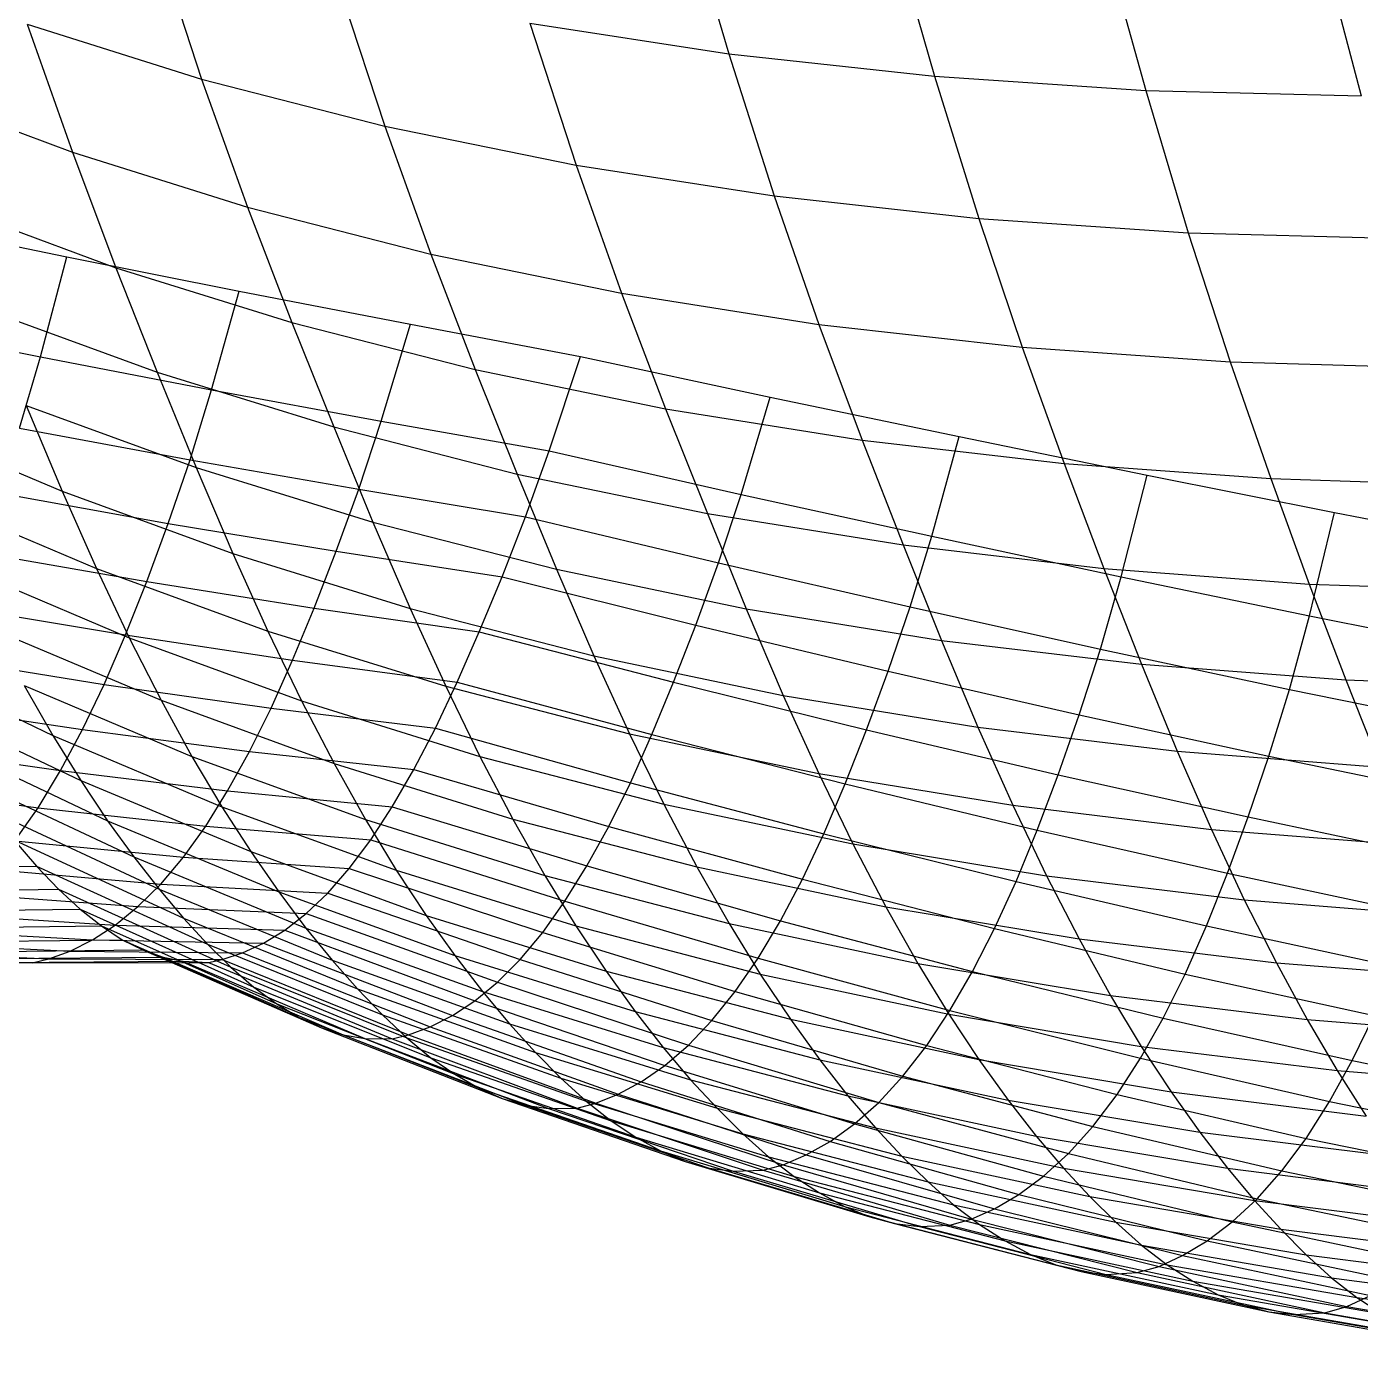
# Model space of a CAD drawing. Extents: x -429 to 429, y -1 to 209.
# Drawn here: x -279.5 to -267.84, y 20.19 to 31.74 of the extents above; entities that cross this region are included whole.
import ezdxf

# ---------------------------------------------------------------- set-up
doc = ezdxf.new("R2010")
doc.units = 0

msp = doc.modelspace()

# ---------------------------------------------------------------- linework, layer by layer
at = {"layer": 'default', "color": 5, "linetype": 'CONTINUOUS'}
for p, q in [((-273.762, 32.857, 56.135), (-273.359, 31.502, 56.93)), ((-271.951, 32.662, 55.257), (-271.56, 31.306, 56.047)), ((-270.089, 32.54, 54.502), (-269.713, 31.183, 55.278)), ((-278.377, 32.519, 60.222), (-277.97, 31.282, 60.97)), ((-268.187, 32.491, 53.874), (-267.828, 31.134, 54.626)), ((-276.776, 32.11, 59.023), (-276.367, 30.871, 59.787)), ((-279.496, 31.761, 62.242), (-277.97, 31.282, 60.97)), ((-279.496, 31.761, 62.242), (-279.1, 30.643, 62.952)), ((-275.1, 31.771, 57.924), (-273.359, 31.502, 56.93)), ((-275.1, 31.771, 57.924), (-274.695, 30.53, 58.697)), ((-273.359, 31.502, 56.93), (-271.56, 31.306, 56.047)), ((-273.359, 31.502, 56.93), (-272.962, 30.26, 57.705)), ((-277.97, 31.282, 60.97), (-276.367, 30.871, 59.787)), ((-277.97, 31.282, 60.97), (-277.568, 30.163, 61.701)), ((-271.56, 31.306, 56.047), (-269.713, 31.183, 55.278)), ((-271.56, 31.306, 56.047), (-271.174, 30.062, 56.816)), ((-280.555, 31.187, 64.28), (-279.1, 30.643, 62.952)), ((-269.713, 31.183, 55.278), (-267.828, 31.134, 54.626)), ((-269.713, 31.183, 55.278), (-269.341, 29.938, 56.035)), ((-276.367, 30.871, 59.787), (-274.695, 30.53, 58.697)), ((-276.367, 30.871, 59.787), (-275.965, 29.752, 60.532)), ((-279.1, 30.643, 62.952), (-277.568, 30.163, 61.701)), ((-279.1, 30.643, 62.952), (-278.719, 29.632, 63.633)), ((-274.695, 30.53, 58.697), (-272.962, 30.26, 57.705)), ((-274.695, 30.53, 58.697), (-274.297, 29.409, 59.451)), ((-272.962, 30.26, 57.705), (-271.174, 30.062, 56.816)), ((-272.962, 30.26, 57.705), (-272.571, 29.137, 58.461)), ((-280.185, 30.175, 64.937), (-278.719, 29.632, 63.633)), ((-277.568, 30.163, 61.701), (-275.965, 29.752, 60.532)), ((-277.568, 30.163, 61.701), (-277.181, 29.153, 62.401)), ((-280.663, 30.037, 85.26), (-279.147, 29.728, 84.225)), ((-271.174, 30.062, 56.816), (-269.341, 29.938, 56.035)), ((-271.174, 30.062, 56.816), (-270.794, 28.937, 57.568)), ((-269.341, 29.938, 56.035), (-267.471, 29.887, 55.363)), ((-269.341, 29.938, 56.035), (-268.975, 28.809, 56.774)), ((-275.965, 29.752, 60.532), (-274.297, 29.409, 59.451)), ((-275.965, 29.752, 60.532), (-275.576, 28.742, 61.246)), ((-279.379, 28.853, 83.925), (-279.147, 29.728, 84.225)), ((-279.147, 29.728, 84.225), (-277.641, 29.428, 83.177)), ((-278.719, 29.632, 63.633), (-277.181, 29.153, 62.401)), ((-278.719, 29.632, 63.633), (-278.357, 28.718, 64.277)), ((-277.882, 28.566, 82.857), (-277.641, 29.428, 83.177)), ((-277.641, 29.428, 83.177), (-276.144, 29.138, 82.116)), ((-274.297, 29.409, 59.451), (-272.571, 29.137, 58.461)), ((-274.297, 29.409, 59.451), (-273.912, 28.398, 60.173)), ((-279.834, 29.259, 65.56), (-278.357, 28.718, 64.277)), ((-280.888, 29.154, 84.974), (-279.379, 28.853, 83.925)), ((-277.181, 29.153, 62.401), (-275.576, 28.742, 61.246)), ((-277.181, 29.153, 62.401), (-276.814, 28.24, 63.063)), ((-276.399, 28.292, 81.771), (-276.144, 29.138, 82.116)), ((-276.144, 29.138, 82.116), (-274.656, 28.857, 81.04)), ((-272.571, 29.137, 58.461), (-270.794, 28.937, 57.568)), ((-272.571, 29.137, 58.461), (-272.193, 28.124, 59.186)), ((-270.794, 28.937, 57.568), (-268.975, 28.809, 56.774)), ((-270.794, 28.937, 57.568), (-270.427, 27.921, 58.287)), ((-279.561, 28.229, 83.683), (-279.379, 28.853, 83.925)), ((-279.379, 28.853, 83.925), (-277.882, 28.566, 82.857)), ((-274.929, 28.032, 80.666), (-274.656, 28.857, 81.04)), ((-274.929, 28.032, 80.666), (-274.656, 28.857, 81.04)), ((-274.656, 28.857, 81.04), (-272.997, 28.502, 80.177)), ((-268.975, 28.809, 56.774), (-267.119, 28.754, 56.082)), ((-268.975, 28.809, 56.774), (-268.62, 27.789, 57.482)), ((-278.357, 28.718, 64.277), (-276.814, 28.24, 63.063)), ((-278.357, 28.718, 64.277), (-278.018, 27.887, 64.883)), ((-275.576, 28.742, 61.246), (-273.912, 28.398, 60.173)), ((-275.576, 28.742, 61.246), (-275.209, 27.828, 61.921)), ((-278.071, 27.953, 82.602), (-277.882, 28.566, 82.857)), ((-277.882, 28.566, 82.857), (-276.399, 28.292, 81.771)), ((-273.252, 27.651, 79.834), (-272.997, 28.502, 80.177)), ((-272.997, 28.502, 80.177), (-271.344, 28.157, 79.299)), ((-279.503, 28.429, 66.147), (-278.018, 27.887, 64.883)), ((-279.503, 28.429, 66.147), (-279.19, 27.678, 66.702)), ((-273.912, 28.398, 60.173), (-272.193, 28.124, 59.186)), ((-273.912, 28.398, 60.173), (-273.547, 27.484, 60.855)), ((-280.619, 28.286, 68.007), (-279.19, 27.678, 66.702)), ((-279.561, 28.229, 83.683), (-278.071, 27.953, 82.602)), ((-276.814, 28.24, 63.063), (-275.209, 27.828, 61.921)), ((-276.814, 28.24, 63.063), (-276.471, 27.409, 63.684)), ((-276.596, 27.695, 81.5), (-276.399, 28.292, 81.771)), ((-276.399, 28.292, 81.771), (-274.929, 28.032, 80.666)), ((-272.193, 28.124, 59.186), (-270.427, 27.921, 58.287)), ((-272.193, 28.124, 59.186), (-271.835, 27.209, 59.869)), ((-271.585, 27.284, 78.981), (-271.344, 28.157, 79.299)), ((-271.344, 28.157, 79.299), (-269.7, 27.82, 78.406)), ((-275.137, 27.454, 80.377), (-274.929, 28.032, 80.666)), ((-275.137, 27.454, 80.377), (-274.929, 28.032, 80.666)), ((-274.929, 28.032, 80.666), (-273.252, 27.651, 79.834)), ((-278.261, 27.397, 82.34), (-278.071, 27.953, 82.602)), ((-278.071, 27.953, 82.602), (-276.596, 27.695, 81.5)), ((-278.018, 27.887, 64.883), (-276.471, 27.409, 63.684)), ((-278.018, 27.887, 64.883), (-277.698, 27.133, 65.455)), ((-270.427, 27.921, 58.287), (-268.62, 27.789, 57.482)), ((-270.427, 27.921, 58.287), (-270.079, 27.002, 58.967)), ((-275.209, 27.828, 61.921), (-273.547, 27.484, 60.855)), ((-275.209, 27.828, 61.921), (-274.865, 26.996, 62.553)), ((-269.927, 26.93, 78.106), (-269.7, 27.82, 78.406)), ((-269.7, 27.82, 78.406), (-268.063, 27.493, 77.497)), ((-268.62, 27.789, 57.482), (-266.779, 27.729, 56.772)), ((-268.62, 27.789, 57.482), (-268.283, 26.866, 58.151)), ((-279.747, 27.663, 83.431), (-278.261, 27.397, 82.34)), ((-279.19, 27.678, 66.702), (-277.698, 27.133, 65.455)), ((-279.19, 27.678, 66.702), (-278.89, 27.003, 67.233)), ((-276.793, 27.153, 81.226), (-276.596, 27.695, 81.5)), ((-276.596, 27.695, 81.5), (-275.137, 27.454, 80.377)), ((-273.45, 27.051, 79.563), (-273.252, 27.651, 79.834)), ((-273.252, 27.651, 79.834), (-271.585, 27.284, 78.981)), ((-280.328, 27.614, 68.518), (-278.89, 27.003, 67.233)), ((-276.471, 27.409, 63.684), (-274.865, 26.996, 62.553)), ((-276.471, 27.409, 63.684), (-276.146, 26.653, 64.269)), ((-275.342, 26.93, 80.089), (-275.137, 27.454, 80.377)), ((-275.342, 26.93, 80.089), (-275.137, 27.454, 80.377)), ((-275.137, 27.454, 80.377), (-273.45, 27.051, 79.563)), ((-273.547, 27.484, 60.855), (-271.835, 27.209, 59.869)), ((-273.547, 27.484, 60.855), (-273.206, 26.651, 61.493)), ((-268.281, 26.59, 77.21), (-268.063, 27.493, 77.497)), ((-268.063, 27.493, 77.497), (-266.435, 27.175, 76.574)), ((-278.449, 26.89, 82.079), (-278.261, 27.397, 82.34)), ((-278.261, 27.397, 82.34), (-276.793, 27.153, 81.226)), ((-271.835, 27.209, 59.869), (-270.079, 27.002, 58.967)), ((-271.835, 27.209, 59.869), (-271.499, 26.374, 60.509)), ((-271.774, 26.666, 78.724), (-271.585, 27.284, 78.981)), ((-271.585, 27.284, 78.981), (-269.927, 26.93, 78.106)), ((-279.932, 27.146, 83.178), (-278.449, 26.89, 82.079)), ((-277.698, 27.133, 65.455), (-276.146, 26.653, 64.269)), ((-277.698, 27.133, 65.455), (-277.39, 26.456, 66.003)), ((-276.986, 26.657, 80.955), (-276.793, 27.153, 81.226)), ((-276.793, 27.153, 81.226), (-275.342, 26.93, 80.089)), ((-280.05, 27.01, 69.006), (-278.602, 26.395, 67.739)), ((-278.89, 27.003, 67.233), (-277.39, 26.456, 66.003)), ((-278.89, 27.003, 67.233), (-278.602, 26.395, 67.739)), ((-274.865, 26.996, 62.553), (-273.206, 26.651, 61.493)), ((-274.865, 26.996, 62.553), (-274.54, 26.239, 63.148)), ((-273.648, 26.507, 79.288), (-273.45, 27.051, 79.563)), ((-273.45, 27.051, 79.563), (-271.774, 26.666, 78.724)), ((-270.079, 27.002, 58.967), (-268.283, 26.866, 58.151)), ((-270.079, 27.002, 58.967), (-269.75, 26.166, 59.604)), ((-278.635, 26.422, 81.818), (-278.449, 26.89, 82.079)), ((-278.449, 26.89, 82.079), (-276.986, 26.657, 80.955)), ((-275.542, 26.449, 79.806), (-275.342, 26.93, 80.089)), ((-275.542, 26.449, 79.806), (-275.342, 26.93, 80.089)), ((-275.342, 26.93, 80.089), (-273.648, 26.507, 79.288)), ((-270.11, 26.297, 77.859), (-269.927, 26.93, 78.106)), ((-269.927, 26.93, 78.106), (-268.281, 26.59, 77.21)), ((-268.283, 26.866, 58.151), (-266.455, 26.801, 57.425)), ((-268.283, 26.866, 58.151), (-267.964, 26.028, 58.779)), ((-280.116, 26.669, 82.923), (-278.635, 26.422, 81.818)), ((-277.175, 26.201, 80.687), (-276.986, 26.657, 80.955)), ((-276.986, 26.657, 80.955), (-275.542, 26.449, 79.806)), ((-276.146, 26.653, 64.269), (-274.54, 26.239, 63.148)), ((-276.146, 26.653, 64.269), (-275.835, 25.974, 64.829)), ((-273.206, 26.651, 61.493), (-271.499, 26.374, 60.509)), ((-273.206, 26.651, 61.493), (-272.883, 25.893, 62.094)), ((-271.966, 26.105, 78.459), (-271.774, 26.666, 78.724)), ((-271.774, 26.666, 78.724), (-270.11, 26.297, 77.859)), ((-273.842, 26.009, 79.016), (-273.648, 26.507, 79.288)), ((-273.648, 26.507, 79.288), (-271.966, 26.105, 78.459)), ((-268.457, 25.946, 76.97), (-268.281, 26.59, 77.21)), ((-268.281, 26.59, 77.21), (-266.645, 26.263, 76.293)), ((-279.782, 26.467, 69.474), (-278.323, 25.85, 68.226)), ((-278.822, 25.989, 81.555), (-278.635, 26.422, 81.818)), ((-278.635, 26.422, 81.818), (-277.175, 26.201, 80.687)), ((-278.602, 26.395, 67.739), (-277.096, 25.845, 66.523)), ((-278.602, 26.395, 67.739), (-278.323, 25.85, 68.226)), ((-277.39, 26.456, 66.003), (-275.835, 25.974, 64.829)), ((-277.39, 26.456, 66.003), (-277.096, 25.845, 66.523)), ((-275.735, 26.008, 79.531), (-275.542, 26.449, 79.806)), ((-275.735, 26.008, 79.531), (-275.542, 26.449, 79.806)), ((-275.542, 26.449, 79.806), (-273.842, 26.009, 79.016)), ((-271.499, 26.374, 60.509), (-269.75, 26.166, 59.604)), ((-271.499, 26.374, 60.509), (-271.181, 25.615, 61.112)), ((-270.296, 25.723, 77.602), (-270.11, 26.297, 77.859)), ((-270.11, 26.297, 77.859), (-268.457, 25.946, 76.97)), ((-280.698, 26.227, 71.607), (-279.271, 25.541, 70.356)), ((-280.302, 26.226, 82.664), (-278.822, 25.989, 81.555)), ((-277.362, 25.782, 80.42), (-277.175, 26.201, 80.687)), ((-277.175, 26.201, 80.687), (-275.735, 26.008, 79.531)), ((-274.54, 26.239, 63.148), (-272.883, 25.893, 62.094)), ((-274.54, 26.239, 63.148), (-274.227, 25.558, 63.717)), ((-269.75, 26.166, 59.604), (-267.964, 26.028, 58.779)), ((-269.75, 26.166, 59.604), (-269.438, 25.406, 60.203)), ((-274.032, 25.551, 78.747), (-273.842, 26.009, 79.016)), ((-273.842, 26.009, 79.016), (-272.155, 25.593, 78.194)), ((-272.155, 25.593, 78.194), (-271.966, 26.105, 78.459)), ((-271.966, 26.105, 78.459), (-270.296, 25.723, 77.602)), ((-267.964, 26.028, 58.779), (-266.147, 25.96, 58.039)), ((-267.964, 26.028, 58.779), (-267.661, 25.267, 59.371)), ((-279.522, 25.979, 69.923), (-278.054, 25.36, 68.693)), ((-279.522, 25.979, 69.923), (-279.271, 25.541, 70.356)), ((-279.012, 25.594, 81.284), (-278.822, 25.989, 81.555)), ((-278.822, 25.989, 81.555), (-277.362, 25.782, 80.42)), ((-275.925, 25.606, 79.259), (-275.735, 26.008, 79.531)), ((-275.925, 25.606, 79.259), (-275.735, 26.008, 79.531)), ((-275.835, 25.974, 64.829), (-274.227, 25.558, 63.717)), ((-275.835, 25.974, 64.829), (-275.537, 25.36, 65.362)), ((-275.735, 26.008, 79.531), (-274.032, 25.551, 78.747)), ((-272.883, 25.893, 62.094), (-271.181, 25.615, 61.112)), ((-272.883, 25.893, 62.094), (-272.572, 25.211, 62.669)), ((-268.638, 25.362, 76.717), (-268.457, 25.946, 76.97)), ((-268.457, 25.946, 76.97), (-266.817, 25.612, 76.056)), ((-280.493, 25.819, 82.395), (-279.012, 25.594, 81.284)), ((-280.467, 25.836, 72.004), (-279.027, 25.149, 70.774)), ((-278.323, 25.85, 68.226), (-276.811, 25.298, 67.026)), ((-278.323, 25.85, 68.226), (-278.054, 25.36, 68.693)), ((-277.552, 25.402, 80.147), (-277.362, 25.782, 80.42)), ((-277.362, 25.782, 80.42), (-275.925, 25.606, 79.259)), ((-277.096, 25.845, 66.523), (-275.537, 25.36, 65.362)), ((-277.096, 25.845, 66.523), (-276.811, 25.298, 67.026)), ((-270.48, 25.199, 77.343), (-270.296, 25.723, 77.602)), ((-270.296, 25.723, 77.602), (-268.638, 25.362, 76.717)), ((-279.204, 25.235, 81.007), (-279.012, 25.594, 81.284)), ((-279.012, 25.594, 81.284), (-277.552, 25.402, 80.147)), ((-276.114, 25.244, 78.984), (-275.925, 25.606, 79.259)), ((-276.114, 25.244, 78.984), (-275.925, 25.606, 79.259)), ((-275.925, 25.606, 79.259), (-274.22, 25.13, 78.478)), ((-274.227, 25.558, 63.717), (-272.572, 25.211, 62.669)), ((-274.227, 25.558, 63.717), (-273.928, 24.943, 64.259)), ((-274.22, 25.13, 78.478), (-274.032, 25.551, 78.747)), ((-274.032, 25.551, 78.747), (-272.341, 25.121, 77.931)), ((-272.341, 25.121, 77.931), (-272.155, 25.593, 78.194)), ((-272.155, 25.593, 78.194), (-270.48, 25.199, 77.343)), ((-271.181, 25.615, 61.112), (-269.438, 25.406, 60.203)), ((-271.181, 25.615, 61.112), (-270.874, 24.932, 61.688)), ((-280.687, 25.449, 82.118), (-279.204, 25.235, 81.007)), ((-280.243, 25.485, 72.387), (-278.792, 24.797, 71.176)), ((-279.271, 25.541, 70.356), (-277.793, 24.92, 69.145)), ((-279.271, 25.541, 70.356), (-279.027, 25.149, 70.774)), ((-278.054, 25.36, 68.693), (-276.535, 24.807, 67.508)), ((-278.054, 25.36, 68.693), (-277.793, 24.92, 69.145)), ((-277.742, 25.058, 79.87), (-277.552, 25.402, 80.147)), ((-277.552, 25.402, 80.147), (-276.114, 25.244, 78.984)), ((-275.537, 25.36, 65.362), (-273.928, 24.943, 64.259)), ((-275.537, 25.36, 65.362), (-275.248, 24.812, 65.876)), ((-269.438, 25.406, 60.203), (-267.661, 25.267, 59.371)), ((-269.438, 25.406, 60.203), (-269.138, 24.722, 60.776)), ((-268.818, 24.83, 76.462), (-268.638, 25.362, 76.717)), ((-268.638, 25.362, 76.717), (-266.994, 25.022, 75.805)), ((-279.4, 24.911, 80.721), (-279.204, 25.235, 81.007)), ((-279.204, 25.235, 81.007), (-277.742, 25.058, 79.87)), ((-276.811, 25.298, 67.026), (-275.248, 24.812, 65.876)), ((-276.811, 25.298, 67.026), (-276.535, 24.807, 67.508)), ((-276.302, 24.919, 78.709), (-276.114, 25.244, 78.984)), ((-276.302, 24.919, 78.709), (-276.114, 25.244, 78.984)), ((-276.114, 25.244, 78.984), (-274.409, 24.748, 78.204)), ((-272.572, 25.211, 62.669), (-270.874, 24.932, 61.688)), ((-272.572, 25.211, 62.669), (-272.275, 24.594, 63.215)), ((-270.663, 24.716, 77.083), (-270.48, 25.199, 77.343)), ((-270.48, 25.199, 77.343), (-268.818, 24.83, 76.462)), ((-280.887, 25.112, 81.83), (-279.4, 24.911, 80.721)), ((-280.026, 25.168, 72.756), (-278.563, 24.481, 71.564)), ((-279.027, 25.149, 70.774), (-277.54, 24.527, 69.58)), ((-279.027, 25.149, 70.774), (-278.792, 24.797, 71.176)), ((-274.409, 24.748, 78.204), (-274.22, 25.13, 78.478)), ((-274.22, 25.13, 78.478), (-272.527, 24.684, 77.664)), ((-272.527, 24.684, 77.664), (-272.341, 25.121, 77.931)), ((-272.341, 25.121, 77.931), (-270.663, 24.716, 77.083)), ((-277.934, 24.75, 79.588), (-277.742, 25.058, 79.87)), ((-277.742, 25.058, 79.87), (-276.302, 24.919, 78.709)), ((-279.816, 24.884, 73.112), (-278.342, 24.198, 71.938)), ((-279.602, 24.622, 80.425), (-279.4, 24.911, 80.721)), ((-279.4, 24.911, 80.721), (-277.934, 24.75, 79.588)), ((-277.793, 24.92, 69.145), (-276.267, 24.365, 67.975)), ((-277.793, 24.92, 69.145), (-277.54, 24.527, 69.58)), ((-276.49, 24.631, 78.431), (-276.302, 24.919, 78.709)), ((-276.49, 24.631, 78.431), (-276.302, 24.919, 78.709)), ((-276.302, 24.919, 78.709), (-274.6, 24.403, 77.925)), ((-273.928, 24.943, 64.259), (-272.275, 24.594, 63.215)), ((-273.928, 24.943, 64.259), (-273.638, 24.394, 64.781)), ((-270.874, 24.932, 61.688), (-269.138, 24.722, 60.776)), ((-270.874, 24.932, 61.688), (-270.581, 24.315, 62.235)), ((-278.792, 24.797, 71.176), (-277.295, 24.175, 69.999)), ((-278.792, 24.797, 71.176), (-278.563, 24.481, 71.564)), ((-278.129, 24.478, 79.298), (-277.934, 24.75, 79.588)), ((-277.934, 24.75, 79.588), (-276.49, 24.631, 78.431)), ((-276.535, 24.807, 67.508), (-274.968, 24.319, 66.371)), ((-276.535, 24.807, 67.508), (-276.267, 24.365, 67.975)), ((-275.248, 24.812, 65.876), (-273.638, 24.394, 64.781)), ((-275.248, 24.812, 65.876), (-274.968, 24.319, 66.371)), ((-274.6, 24.403, 77.925), (-274.409, 24.748, 78.204)), ((-274.409, 24.748, 78.204), (-272.716, 24.285, 77.389)), ((-268.998, 24.338, 76.203), (-268.818, 24.83, 76.462)), ((-268.818, 24.83, 76.462), (-267.171, 24.484, 75.551)), ((-279.612, 24.629, 73.456), (-278.127, 23.945, 72.3)), ((-279.612, 24.629, 73.456), (-279.414, 24.4, 73.789)), ((-279.612, 24.629, 73.456), (-279.414, 24.4, 73.789)), ((-279.602, 24.622, 80.425), (-278.129, 24.478, 79.298)), ((-276.678, 24.379, 78.149), (-276.49, 24.631, 78.431)), ((-276.678, 24.379, 78.149), (-276.49, 24.631, 78.431)), ((-276.49, 24.631, 78.431), (-274.792, 24.093, 77.64)), ((-272.716, 24.285, 77.389), (-272.527, 24.684, 77.664)), ((-272.527, 24.684, 77.664), (-270.847, 24.267, 76.817)), ((-270.847, 24.267, 76.817), (-270.663, 24.716, 77.083)), ((-270.663, 24.716, 77.083), (-268.998, 24.338, 76.203)), ((-269.138, 24.722, 60.776), (-267.369, 24.583, 59.937)), ((-269.138, 24.722, 60.776), (-268.851, 24.105, 61.321)), ((-277.54, 24.527, 69.58), (-276.007, 23.97, 68.424)), ((-277.54, 24.527, 69.58), (-277.295, 24.175, 69.999)), ((-272.275, 24.594, 63.215), (-270.581, 24.315, 62.235)), ((-272.275, 24.594, 63.215), (-271.986, 24.044, 63.743)), ((-281.072, 24.376, 74.643), (-279.414, 24.4, 73.789)), ((-279.414, 24.4, 73.789), (-277.919, 23.718, 72.65)), ((-279.414, 24.4, 73.789), (-279.221, 24.198, 74.111)), ((-279.414, 24.4, 73.789), (-279.221, 24.198, 74.111)), ((-278.563, 24.481, 71.564), (-277.058, 23.859, 70.403)), ((-278.563, 24.481, 71.564), (-278.342, 24.198, 71.938)), ((-278.327, 24.244, 79.001), (-278.129, 24.478, 79.298)), ((-278.129, 24.478, 79.298), (-276.678, 24.379, 78.149)), ((-276.867, 24.165, 77.863), (-276.678, 24.379, 78.149)), ((-276.867, 24.165, 77.863), (-276.678, 24.379, 78.149)), ((-276.678, 24.379, 78.149), (-274.987, 23.82, 77.348)), ((-274.792, 24.093, 77.64), (-274.6, 24.403, 77.925)), ((-274.6, 24.403, 77.925), (-272.908, 23.923, 77.107)), ((-273.638, 24.394, 64.781), (-271.986, 24.044, 63.743)), ((-273.638, 24.394, 64.781), (-273.357, 23.9, 65.284)), ((-279.807, 24.371, 80.12), (-278.327, 24.244, 79.001)), ((-276.267, 24.365, 67.975), (-274.696, 23.877, 66.849)), ((-276.267, 24.365, 67.975), (-276.007, 23.97, 68.424)), ((-274.968, 24.319, 66.371), (-273.357, 23.9, 65.284)), ((-274.968, 24.319, 66.371), (-274.696, 23.877, 66.849)), ((-272.908, 23.923, 77.107), (-272.716, 24.285, 77.389)), ((-272.716, 24.285, 77.389), (-271.036, 23.854, 76.541)), ((-271.036, 23.854, 76.541), (-270.847, 24.267, 76.817)), ((-270.847, 24.267, 76.817), (-269.181, 23.879, 75.938)), ((-270.581, 24.315, 62.235), (-268.851, 24.105, 61.321)), ((-270.581, 24.315, 62.235), (-270.296, 23.764, 62.764)), ((-269.181, 23.879, 75.938), (-268.998, 24.338, 76.203)), ((-268.998, 24.338, 76.203), (-267.349, 23.987, 75.293)), ((-280.867, 24.176, 74.984), (-279.221, 24.198, 74.111)), ((-280.015, 24.158, 79.808), (-278.527, 24.046, 78.7)), ((-279.221, 24.198, 74.111), (-277.714, 23.516, 72.992)), ((-279.221, 24.198, 74.111), (-279.032, 24.024, 74.425)), ((-279.221, 24.198, 74.111), (-279.032, 24.024, 74.425)), ((-278.527, 24.046, 78.7), (-278.327, 24.244, 79.001)), ((-278.342, 24.198, 71.938), (-276.829, 23.577, 70.792)), ((-278.342, 24.198, 71.938), (-278.127, 23.945, 72.3)), ((-278.327, 24.244, 79.001), (-276.867, 24.165, 77.863)), ((-277.295, 24.175, 69.999), (-275.756, 23.618, 68.857)), ((-277.295, 24.175, 69.999), (-277.058, 23.859, 70.403)), ((-277.056, 23.986, 77.576), (-276.867, 24.165, 77.863)), ((-277.056, 23.986, 77.576), (-276.867, 24.165, 77.863)), ((-276.867, 24.165, 77.863), (-275.184, 23.584, 77.049)), ((-278.726, 23.884, 78.397), (-278.527, 24.046, 78.7)), ((-278.527, 24.046, 78.7), (-277.056, 23.986, 77.576)), ((-274.987, 23.82, 77.348), (-274.792, 24.093, 77.64)), ((-274.792, 24.093, 77.64), (-273.103, 23.595, 76.817)), ((-271.986, 24.044, 63.743), (-270.296, 23.764, 62.764)), ((-271.986, 24.044, 63.743), (-271.707, 23.55, 64.251)), ((-268.851, 24.105, 61.321), (-267.089, 23.966, 60.474)), ((-268.851, 24.105, 61.321), (-268.571, 23.554, 61.846)), ((-280.665, 24.004, 75.317), (-279.032, 24.024, 74.425)), ((-280.224, 23.983, 79.493), (-278.726, 23.884, 78.397)), ((-279.032, 24.024, 74.425), (-277.512, 23.342, 73.328)), ((-279.032, 24.024, 74.425), (-278.846, 23.877, 74.732)), ((-279.032, 24.024, 74.425), (-278.846, 23.877, 74.732)), ((-278.127, 23.945, 72.3), (-276.606, 23.326, 71.169)), ((-278.127, 23.945, 72.3), (-277.919, 23.718, 72.65)), ((-277.243, 23.841, 77.288), (-277.056, 23.986, 77.576)), ((-277.243, 23.841, 77.288), (-277.056, 23.986, 77.576)), ((-277.056, 23.986, 77.576), (-275.383, 23.385, 76.745)), ((-276.007, 23.97, 68.424), (-274.433, 23.481, 67.31)), ((-276.007, 23.97, 68.424), (-275.756, 23.618, 68.857)), ((-273.103, 23.595, 76.817), (-272.908, 23.923, 77.107)), ((-272.908, 23.923, 77.107), (-271.228, 23.479, 76.257)), ((-280.466, 23.859, 75.644), (-278.846, 23.877, 74.732)), ((-280.432, 23.842, 79.177), (-278.923, 23.756, 78.094)), ((-278.923, 23.756, 78.094), (-278.726, 23.884, 78.397)), ((-278.846, 23.877, 74.732), (-277.313, 23.197, 73.657)), ((-278.846, 23.877, 74.732), (-278.663, 23.757, 75.032)), ((-278.846, 23.877, 74.732), (-278.663, 23.757, 75.032)), ((-278.726, 23.884, 78.397), (-277.243, 23.841, 77.288)), ((-277.429, 23.728, 77.001), (-277.243, 23.841, 77.288)), ((-277.429, 23.728, 77.001), (-277.243, 23.841, 77.288)), ((-277.243, 23.841, 77.288), (-275.581, 23.222, 76.439)), ((-277.058, 23.859, 70.403), (-275.513, 23.303, 69.274)), ((-277.058, 23.859, 70.403), (-276.829, 23.577, 70.792)), ((-275.184, 23.584, 77.049), (-274.987, 23.82, 77.348)), ((-274.987, 23.82, 77.348), (-273.303, 23.304, 76.516)), ((-274.696, 23.877, 66.849), (-273.084, 23.456, 65.771)), ((-274.696, 23.877, 66.849), (-274.433, 23.481, 67.31)), ((-273.357, 23.9, 65.284), (-271.707, 23.55, 64.251)), ((-273.357, 23.9, 65.284), (-273.084, 23.456, 65.771)), ((-271.228, 23.479, 76.257), (-271.036, 23.854, 76.541)), ((-271.036, 23.854, 76.541), (-269.369, 23.457, 75.661)), ((-269.369, 23.457, 75.661), (-269.181, 23.879, 75.938)), ((-269.181, 23.879, 75.938), (-267.53, 23.522, 75.028)), ((-280.637, 23.734, 78.862), (-279.118, 23.658, 77.793)), ((-280.269, 23.74, 75.965), (-278.663, 23.757, 75.032)), ((-279.118, 23.658, 77.793), (-278.923, 23.756, 78.094)), ((-278.923, 23.756, 78.094), (-277.429, 23.728, 77.001)), ((-278.663, 23.757, 75.032), (-277.117, 23.077, 73.982)), ((-278.663, 23.757, 75.032), (-278.483, 23.667, 75.325)), ((-278.663, 23.757, 75.032), (-278.483, 23.667, 75.325)), ((-277.919, 23.718, 72.65), (-276.389, 23.1, 71.534)), ((-277.919, 23.718, 72.65), (-277.714, 23.516, 72.992)), ((-277.611, 23.643, 76.717), (-277.429, 23.728, 77.001)), ((-277.611, 23.643, 76.717), (-277.429, 23.728, 77.001)), ((-277.429, 23.728, 77.001), (-275.777, 23.093, 76.133)), ((-270.296, 23.764, 62.764), (-268.571, 23.554, 61.846)), ((-270.296, 23.764, 62.764), (-270.02, 23.269, 63.273)), ((-281, 23.615, 78.303), (-279.452, 23.555, 77.273)), ((-280.834, 23.657, 78.557), (-279.306, 23.59, 77.5)), ((-280.074, 23.65, 76.281), (-278.483, 23.667, 75.325)), ((-279.882, 23.59, 76.589), (-278.307, 23.605, 75.611)), ((-279.692, 23.557, 76.892), (-278.134, 23.569, 75.89)), ((-279.452, 23.555, 77.273), (-279.306, 23.59, 77.5)), ((-279.306, 23.59, 77.5), (-279.118, 23.658, 77.793)), ((-279.306, 23.59, 77.5), (-277.789, 23.585, 76.438)), ((-279.118, 23.658, 77.793), (-277.611, 23.643, 76.717)), ((-278.483, 23.667, 75.325), (-276.922, 22.986, 74.3)), ((-278.483, 23.667, 75.325), (-278.307, 23.605, 75.611)), ((-278.483, 23.667, 75.325), (-278.307, 23.605, 75.611)), ((-278.307, 23.605, 75.611), (-276.732, 22.926, 74.611)), ((-278.307, 23.605, 75.611), (-278.134, 23.569, 75.89)), ((-278.307, 23.605, 75.611), (-278.134, 23.569, 75.89)), ((-278.134, 23.569, 75.89), (-276.542, 22.893, 74.918)), ((-278.134, 23.569, 75.89), (-277.91, 23.558, 76.246)), ((-278.134, 23.569, 75.89), (-277.91, 23.558, 76.246)), ((-277.91, 23.558, 76.246), (-277.789, 23.585, 76.438)), ((-277.91, 23.558, 76.246), (-277.789, 23.585, 76.438)), ((-277.789, 23.585, 76.438), (-277.611, 23.643, 76.717)), ((-277.789, 23.585, 76.438), (-277.611, 23.643, 76.717)), ((-277.789, 23.585, 76.438), (-276.159, 22.926, 75.533)), ((-277.611, 23.643, 76.717), (-275.971, 22.994, 75.829)), ((-276.829, 23.577, 70.792), (-275.278, 23.022, 69.677)), ((-276.829, 23.577, 70.792), (-276.606, 23.326, 71.169)), ((-275.756, 23.618, 68.857), (-274.178, 23.129, 67.754)), ((-275.756, 23.618, 68.857), (-275.513, 23.303, 69.274)), ((-275.383, 23.385, 76.745), (-275.184, 23.584, 77.049)), ((-275.184, 23.584, 77.049), (-273.507, 23.05, 76.205)), ((-273.303, 23.304, 76.516), (-273.103, 23.595, 76.817)), ((-273.103, 23.595, 76.817), (-271.425, 23.137, 75.962)), ((-279.692, 23.557, 76.892), (-279.452, 23.555, 77.273)), ((-279.452, 23.555, 77.273), (-277.91, 23.558, 76.246)), ((-277.91, 23.558, 76.246), (-276.303, 22.89, 75.303)), ((-277.714, 23.516, 72.992), (-276.176, 22.898, 71.893)), ((-277.714, 23.516, 72.992), (-277.512, 23.342, 73.328)), ((-274.433, 23.481, 67.31), (-272.82, 23.061, 66.24)), ((-274.433, 23.481, 67.31), (-274.178, 23.129, 67.754)), ((-273.084, 23.456, 65.771), (-271.435, 23.105, 64.742)), ((-273.084, 23.456, 65.771), (-272.82, 23.061, 66.24)), ((-271.707, 23.55, 64.251), (-270.02, 23.269, 63.273)), ((-271.707, 23.55, 64.251), (-271.435, 23.105, 64.742)), ((-271.425, 23.137, 75.962), (-271.228, 23.479, 76.257)), ((-271.228, 23.479, 76.257), (-269.56, 23.071, 75.374)), ((-269.56, 23.071, 75.374), (-269.369, 23.457, 75.661)), ((-269.369, 23.457, 75.661), (-267.716, 23.093, 74.749)), ((-268.571, 23.554, 61.846), (-266.817, 23.414, 60.993)), ((-268.571, 23.554, 61.846), (-268.302, 23.058, 62.352)), ((-277.512, 23.342, 73.328), (-275.964, 22.725, 72.247)), ((-277.512, 23.342, 73.328), (-277.313, 23.197, 73.657)), ((-275.581, 23.222, 76.439), (-275.383, 23.385, 76.745)), ((-275.383, 23.385, 76.745), (-273.713, 22.835, 75.887)), ((-276.606, 23.326, 71.169), (-275.05, 22.771, 70.065)), ((-276.606, 23.326, 71.169), (-276.389, 23.1, 71.534)), ((-275.777, 23.093, 76.133), (-275.581, 23.222, 76.439)), ((-275.581, 23.222, 76.439), (-273.92, 22.657, 75.566)), ((-275.513, 23.303, 69.274), (-273.932, 22.814, 68.181)), ((-275.513, 23.303, 69.274), (-275.278, 23.022, 69.677)), ((-273.507, 23.05, 76.205), (-273.303, 23.304, 76.516)), ((-273.303, 23.304, 76.516), (-271.628, 22.831, 75.653)), ((-270.02, 23.269, 63.273), (-268.302, 23.058, 62.352)), ((-270.02, 23.269, 63.273), (-269.752, 22.824, 63.764)), ((-277.313, 23.197, 73.657), (-275.754, 22.581, 72.596)), ((-277.313, 23.197, 73.657), (-277.117, 23.077, 73.982)), ((-276.389, 23.1, 71.534), (-274.827, 22.547, 70.444)), ((-276.389, 23.1, 71.534), (-276.176, 22.898, 71.893)), ((-275.971, 22.994, 75.829), (-275.777, 23.093, 76.133)), ((-275.777, 23.093, 76.133), (-274.125, 22.515, 75.244)), ((-274.178, 23.129, 67.754), (-272.564, 22.708, 66.691)), ((-274.178, 23.129, 67.754), (-273.932, 22.814, 68.181)), ((-271.628, 22.831, 75.653), (-271.425, 23.137, 75.962)), ((-271.435, 23.105, 64.742), (-269.752, 22.824, 63.764)), ((-271.435, 23.105, 64.742), (-271.172, 22.709, 65.215)), ((-271.425, 23.137, 75.962), (-269.758, 22.72, 75.075)), ((-267.907, 22.701, 74.46), (-267.716, 23.093, 74.749)), ((-277.117, 23.077, 73.982), (-275.547, 22.461, 72.941)), ((-277.117, 23.077, 73.982), (-276.922, 22.986, 74.3)), ((-276.922, 22.986, 74.3), (-275.341, 22.37, 73.281)), ((-276.922, 22.986, 74.3), (-276.732, 22.926, 74.611)), ((-276.159, 22.926, 75.533), (-275.971, 22.994, 75.829)), ((-275.971, 22.994, 75.829), (-274.328, 22.405, 74.923)), ((-275.278, 23.022, 69.677), (-273.693, 22.533, 68.594)), ((-275.278, 23.022, 69.677), (-275.05, 22.771, 70.065)), ((-273.713, 22.835, 75.887), (-273.507, 23.05, 76.205)), ((-273.507, 23.05, 76.205), (-271.837, 22.564, 75.333)), ((-272.82, 23.061, 66.24), (-271.172, 22.709, 65.215)), ((-272.82, 23.061, 66.24), (-272.564, 22.708, 66.691)), ((-269.758, 22.72, 75.075), (-269.56, 23.071, 75.374)), ((-269.56, 23.071, 75.374), (-267.907, 22.701, 74.46)), ((-268.302, 23.058, 62.352), (-266.555, 22.918, 61.492)), ((-268.302, 23.058, 62.352), (-268.039, 22.613, 62.841)), ((-276.732, 22.926, 74.611), (-275.139, 22.31, 73.613)), ((-276.732, 22.926, 74.611), (-276.542, 22.893, 74.918)), ((-276.542, 22.893, 74.918), (-274.937, 22.28, 73.943)), ((-276.542, 22.893, 74.918), (-276.303, 22.89, 75.303)), ((-276.303, 22.89, 75.303), (-276.159, 22.926, 75.533)), ((-276.303, 22.89, 75.303), (-274.686, 22.285, 74.351)), ((-276.176, 22.898, 71.893), (-274.608, 22.345, 70.816)), ((-276.176, 22.898, 71.893), (-275.964, 22.725, 72.247)), ((-276.159, 22.926, 75.533), (-274.523, 22.327, 74.612)), ((-275.05, 22.771, 70.065), (-273.462, 22.284, 68.992)), ((-275.05, 22.771, 70.065), (-274.827, 22.547, 70.444)), ((-273.932, 22.814, 68.181), (-272.317, 22.393, 67.125)), ((-273.932, 22.814, 68.181), (-273.693, 22.533, 68.594)), ((-273.92, 22.657, 75.566), (-273.713, 22.835, 75.887)), ((-273.713, 22.835, 75.887), (-272.048, 22.335, 75.004)), ((-271.837, 22.564, 75.333), (-271.628, 22.831, 75.653)), ((-271.628, 22.831, 75.653), (-269.963, 22.403, 74.76)), ((-269.752, 22.824, 63.764), (-268.039, 22.613, 62.841)), ((-269.752, 22.824, 63.764), (-269.492, 22.427, 64.238)), ((-275.964, 22.725, 72.247), (-274.389, 22.173, 71.185)), ((-275.964, 22.725, 72.247), (-275.754, 22.581, 72.596)), ((-274.125, 22.515, 75.244), (-273.92, 22.657, 75.566)), ((-273.92, 22.657, 75.566), (-272.261, 22.146, 74.67)), ((-272.564, 22.708, 66.691), (-270.917, 22.355, 65.67)), ((-272.564, 22.708, 66.691), (-272.317, 22.393, 67.125)), ((-271.172, 22.709, 65.215), (-269.492, 22.427, 64.238)), ((-271.172, 22.709, 65.215), (-270.917, 22.355, 65.67)), ((-269.963, 22.403, 74.76), (-269.758, 22.72, 75.075)), ((-269.758, 22.72, 75.075), (-268.105, 22.343, 74.158)), ((-268.105, 22.343, 74.158), (-267.907, 22.701, 74.46)), ((-267.907, 22.701, 74.46), (-266.269, 22.368, 73.515)), ((-275.754, 22.581, 72.596), (-274.172, 22.03, 71.55)), ((-275.754, 22.581, 72.596), (-275.547, 22.461, 72.941)), ((-274.827, 22.547, 70.444), (-273.236, 22.06, 69.38)), ((-274.827, 22.547, 70.444), (-274.608, 22.345, 70.816)), ((-274.328, 22.405, 74.923), (-274.125, 22.515, 75.244)), ((-274.125, 22.515, 75.244), (-272.472, 21.994, 74.335)), ((-273.693, 22.533, 68.594), (-272.077, 22.113, 67.545)), ((-273.693, 22.533, 68.594), (-273.462, 22.284, 68.992)), ((-272.048, 22.335, 75.004), (-271.837, 22.564, 75.333)), ((-271.837, 22.564, 75.333), (-270.175, 22.125, 74.433)), ((-268.039, 22.613, 62.841), (-266.3, 22.473, 61.973)), ((-268.039, 22.613, 62.841), (-267.785, 22.215, 63.311)), ((-275.547, 22.461, 72.941), (-273.956, 21.91, 71.911)), ((-275.547, 22.461, 72.941), (-275.341, 22.37, 73.281)), ((-274.523, 22.327, 74.612), (-274.328, 22.405, 74.923)), ((-274.328, 22.405, 74.923), (-272.682, 21.875, 74.001)), ((-272.317, 22.393, 67.125), (-270.671, 22.04, 66.109)), ((-272.317, 22.393, 67.125), (-272.077, 22.113, 67.545)), ((-270.175, 22.125, 74.433), (-269.963, 22.403, 74.76)), ((-269.963, 22.403, 74.76), (-268.31, 22.02, 73.839)), ((-269.492, 22.427, 64.238), (-267.785, 22.215, 63.311)), ((-269.492, 22.427, 64.238), (-269.241, 22.073, 64.694)), ((-275.341, 22.37, 73.281), (-273.742, 21.818, 72.267)), ((-275.341, 22.37, 73.281), (-275.139, 22.31, 73.613)), ((-275.139, 22.31, 73.613), (-273.532, 21.76, 72.617)), ((-275.139, 22.31, 73.613), (-274.937, 22.28, 73.943)), ((-274.937, 22.28, 73.943), (-274.686, 22.285, 74.351)), ((-274.937, 22.28, 73.943), (-273.32, 21.732, 72.966)), ((-274.686, 22.285, 74.351), (-274.523, 22.327, 74.612)), ((-274.686, 22.285, 74.351), (-273.06, 21.742, 73.393)), ((-274.608, 22.345, 70.816), (-273.013, 21.858, 69.763)), ((-274.608, 22.345, 70.816), (-274.389, 22.173, 71.185)), ((-274.523, 22.327, 74.612), (-272.883, 21.79, 73.678)), ((-273.462, 22.284, 68.992), (-271.845, 21.863, 67.95)), ((-273.462, 22.284, 68.992), (-273.236, 22.06, 69.38)), ((-272.261, 22.146, 74.67), (-272.048, 22.335, 75.004)), ((-272.048, 22.335, 75.004), (-270.39, 21.888, 74.095)), ((-270.917, 22.355, 65.67), (-269.241, 22.073, 64.694)), ((-270.917, 22.355, 65.67), (-270.671, 22.04, 66.109)), ((-268.31, 22.02, 73.839), (-268.105, 22.343, 74.158)), ((-268.105, 22.343, 74.158), (-266.465, 22.007, 73.21)), ((-274.389, 22.173, 71.185), (-272.789, 21.686, 70.143)), ((-274.389, 22.173, 71.185), (-274.172, 22.03, 71.55)), ((-273.236, 22.06, 69.38), (-271.617, 21.64, 68.345)), ((-273.236, 22.06, 69.38), (-273.013, 21.858, 69.763)), ((-272.472, 21.994, 74.335), (-272.261, 22.146, 74.67)), ((-272.261, 22.146, 74.67), (-270.606, 21.69, 73.752)), ((-272.077, 22.113, 67.545), (-270.432, 21.76, 66.532)), ((-272.077, 22.113, 67.545), (-271.845, 21.863, 67.95)), ((-270.39, 21.888, 74.095), (-270.175, 22.125, 74.433)), ((-270.175, 22.125, 74.433), (-268.522, 21.736, 73.506)), ((-269.241, 22.073, 64.694), (-267.538, 21.861, 63.765)), ((-269.241, 22.073, 64.694), (-268.998, 21.758, 65.134)), ((-274.172, 22.03, 71.55), (-272.567, 21.544, 70.52)), ((-274.172, 22.03, 71.55), (-273.956, 21.91, 71.911)), ((-272.682, 21.875, 74.001), (-272.472, 21.994, 74.335)), ((-272.472, 21.994, 74.335), (-270.822, 21.53, 73.408)), ((-270.671, 22.04, 66.109), (-268.998, 21.758, 65.134)), ((-270.671, 22.04, 66.109), (-270.432, 21.76, 66.532)), ((-268.522, 21.736, 73.506), (-268.31, 22.02, 73.839)), ((-268.31, 22.02, 73.839), (-266.67, 21.681, 72.888)), ((-273.956, 21.91, 71.911), (-272.347, 21.424, 70.892)), ((-273.956, 21.91, 71.911), (-273.742, 21.818, 72.267)), ((-273.742, 21.818, 72.267), (-272.127, 21.333, 71.262)), ((-273.742, 21.818, 72.267), (-273.532, 21.76, 72.617)), ((-273.013, 21.858, 69.763), (-271.393, 21.438, 68.734)), ((-273.013, 21.858, 69.763), (-272.789, 21.686, 70.143)), ((-272.883, 21.79, 73.678), (-272.682, 21.875, 74.001)), ((-272.682, 21.875, 74.001), (-271.036, 21.404, 73.063)), ((-271.845, 21.863, 67.95), (-270.201, 21.511, 66.941)), ((-271.845, 21.863, 67.95), (-271.617, 21.64, 68.345)), ((-270.606, 21.69, 73.752), (-270.39, 21.888, 74.095)), ((-270.39, 21.888, 74.095), (-268.739, 21.492, 73.162)), ((-273.532, 21.76, 72.617), (-271.911, 21.275, 71.624)), ((-273.532, 21.76, 72.617), (-273.32, 21.732, 72.966)), ((-273.32, 21.732, 72.966), (-273.06, 21.742, 73.393)), ((-273.32, 21.732, 72.966), (-271.693, 21.249, 71.987)), ((-273.06, 21.742, 73.393), (-272.883, 21.79, 73.678)), ((-273.06, 21.742, 73.393), (-271.427, 21.262, 72.428)), ((-272.883, 21.79, 73.678), (-271.24, 21.314, 72.731)), ((-270.432, 21.76, 66.532), (-268.762, 21.477, 65.558)), ((-270.432, 21.76, 66.532), (-270.201, 21.511, 66.941)), ((-268.998, 21.758, 65.134), (-267.3, 21.545, 64.201)), ((-268.998, 21.758, 65.134), (-268.762, 21.477, 65.558)), ((-268.739, 21.492, 73.162), (-268.522, 21.736, 73.506)), ((-268.522, 21.736, 73.506), (-266.882, 21.395, 72.553)), ((-272.789, 21.686, 70.143), (-271.168, 21.267, 69.122)), ((-272.789, 21.686, 70.143), (-272.567, 21.544, 70.52)), ((-271.617, 21.64, 68.345), (-269.975, 21.288, 67.34)), ((-271.617, 21.64, 68.345), (-271.393, 21.438, 68.734)), ((-270.822, 21.53, 73.408), (-270.606, 21.69, 73.752)), ((-270.606, 21.69, 73.752), (-268.957, 21.289, 72.813)), ((-272.567, 21.544, 70.52), (-270.943, 21.125, 69.507)), ((-272.567, 21.544, 70.52), (-272.347, 21.424, 70.892)), ((-271.036, 21.404, 73.063), (-270.822, 21.53, 73.408)), ((-270.822, 21.53, 73.408), (-269.175, 21.124, 72.462)), ((-270.201, 21.511, 66.941), (-268.533, 21.227, 65.967)), ((-270.201, 21.511, 66.941), (-269.975, 21.288, 67.34)), ((-268.957, 21.289, 72.813), (-268.739, 21.492, 73.162)), ((-268.762, 21.477, 65.558), (-267.069, 21.263, 64.623)), ((-268.762, 21.477, 65.558), (-268.533, 21.227, 65.967)), ((-268.739, 21.492, 73.162), (-267.098, 21.148, 72.206)), ((-272.347, 21.424, 70.892), (-270.721, 21.005, 69.888)), ((-272.347, 21.424, 70.892), (-272.127, 21.333, 71.262)), ((-271.393, 21.438, 68.734), (-269.751, 21.085, 67.733)), ((-271.393, 21.438, 68.734), (-271.168, 21.267, 69.122)), ((-271.24, 21.314, 72.731), (-271.036, 21.404, 73.063)), ((-271.036, 21.404, 73.063), (-269.391, 20.995, 72.111)), ((-272.127, 21.333, 71.262), (-270.498, 20.913, 70.266)), ((-272.127, 21.333, 71.262), (-271.911, 21.275, 71.624)), ((-271.911, 21.275, 71.624), (-270.279, 20.856, 70.636)), ((-271.911, 21.275, 71.624), (-271.693, 21.249, 71.987)), ((-271.693, 21.249, 71.987), (-271.427, 21.262, 72.428)), ((-271.693, 21.249, 71.987), (-270.058, 20.831, 71.008)), ((-271.427, 21.262, 72.428), (-271.24, 21.314, 72.731)), ((-271.427, 21.262, 72.428), (-269.789, 20.847, 71.458)), ((-271.24, 21.314, 72.731), (-269.596, 20.901, 71.773)), ((-271.168, 21.267, 69.122), (-269.526, 20.914, 68.125)), ((-271.168, 21.267, 69.122), (-270.943, 21.125, 69.507)), ((-269.975, 21.288, 67.34), (-268.31, 21.003, 66.366)), ((-269.975, 21.288, 67.34), (-269.751, 21.085, 67.733)), ((-269.175, 21.124, 72.462), (-268.957, 21.289, 72.813)), ((-268.957, 21.289, 72.813), (-267.316, 20.943, 71.854)), ((-268.533, 21.227, 65.967), (-266.845, 21.012, 65.029)), ((-268.533, 21.227, 65.967), (-268.31, 21.003, 66.366)), ((-270.943, 21.125, 69.507), (-269.302, 20.772, 68.513)), ((-270.943, 21.125, 69.507), (-270.721, 21.005, 69.888)), ((-269.391, 20.995, 72.111), (-269.175, 21.124, 72.462)), ((-269.175, 21.124, 72.462), (-267.533, 20.777, 71.499)), ((-270.721, 21.005, 69.888), (-269.079, 20.653, 68.898)), ((-270.721, 21.005, 69.888), (-270.498, 20.913, 70.266)), ((-269.751, 21.085, 67.733), (-268.089, 20.8, 66.76)), ((-269.751, 21.085, 67.733), (-269.526, 20.914, 68.125)), ((-269.596, 20.901, 71.773), (-269.391, 20.995, 72.111)), ((-269.391, 20.995, 72.111), (-267.748, 20.646, 71.145)), ((-268.31, 21.003, 66.366), (-266.626, 20.787, 65.426)), ((-268.31, 21.003, 66.366), (-268.089, 20.8, 66.76)), ((-270.498, 20.913, 70.266), (-268.857, 20.561, 69.28)), ((-270.498, 20.913, 70.266), (-270.279, 20.856, 70.636)), ((-269.789, 20.847, 71.458), (-269.596, 20.901, 71.773)), ((-269.596, 20.901, 71.773), (-267.954, 20.551, 70.804)), ((-269.526, 20.914, 68.125), (-267.867, 20.629, 67.152)), ((-269.526, 20.914, 68.125), (-269.302, 20.772, 68.513)), ((-270.279, 20.856, 70.636), (-268.638, 20.504, 69.654)), ((-270.279, 20.856, 70.636), (-270.058, 20.831, 71.008)), ((-270.058, 20.831, 71.008), (-269.789, 20.847, 71.458)), ((-270.058, 20.831, 71.008), (-268.417, 20.479, 70.03)), ((-269.789, 20.847, 71.458), (-268.147, 20.495, 70.485)), ((-269.302, 20.772, 68.513), (-267.646, 20.487, 67.54)), ((-269.302, 20.772, 68.513), (-269.079, 20.653, 68.898)), ((-268.089, 20.8, 66.76), (-266.409, 20.584, 65.816)), ((-268.089, 20.8, 66.76), (-267.867, 20.629, 67.152)), ((-269.079, 20.653, 68.898), (-267.426, 20.367, 67.924)), ((-269.079, 20.653, 68.898), (-268.857, 20.561, 69.28)), ((-267.954, 20.551, 70.804), (-267.748, 20.646, 71.145)), ((-268.857, 20.561, 69.28), (-267.206, 20.275, 68.306)), ((-268.857, 20.561, 69.28), (-268.638, 20.504, 69.654)), ((-268.147, 20.495, 70.485), (-267.954, 20.551, 70.804)), ((-267.954, 20.551, 70.804), (-266.314, 20.264, 69.825)), ((-267.867, 20.629, 67.152), (-266.193, 20.412, 66.204)), ((-267.867, 20.629, 67.152), (-267.646, 20.487, 67.54)), ((-268.638, 20.504, 69.654), (-266.99, 20.218, 68.679)), ((-268.638, 20.504, 69.654), (-268.417, 20.479, 70.03)), ((-268.417, 20.479, 70.03), (-268.147, 20.495, 70.485)), ((-268.417, 20.479, 70.03), (-266.771, 20.193, 69.054)), ((-268.147, 20.495, 70.485), (-266.505, 20.209, 69.508))]:
    msp.add_line(p, q, dxfattribs=at)

doc.saveas('drawing.dxf')
